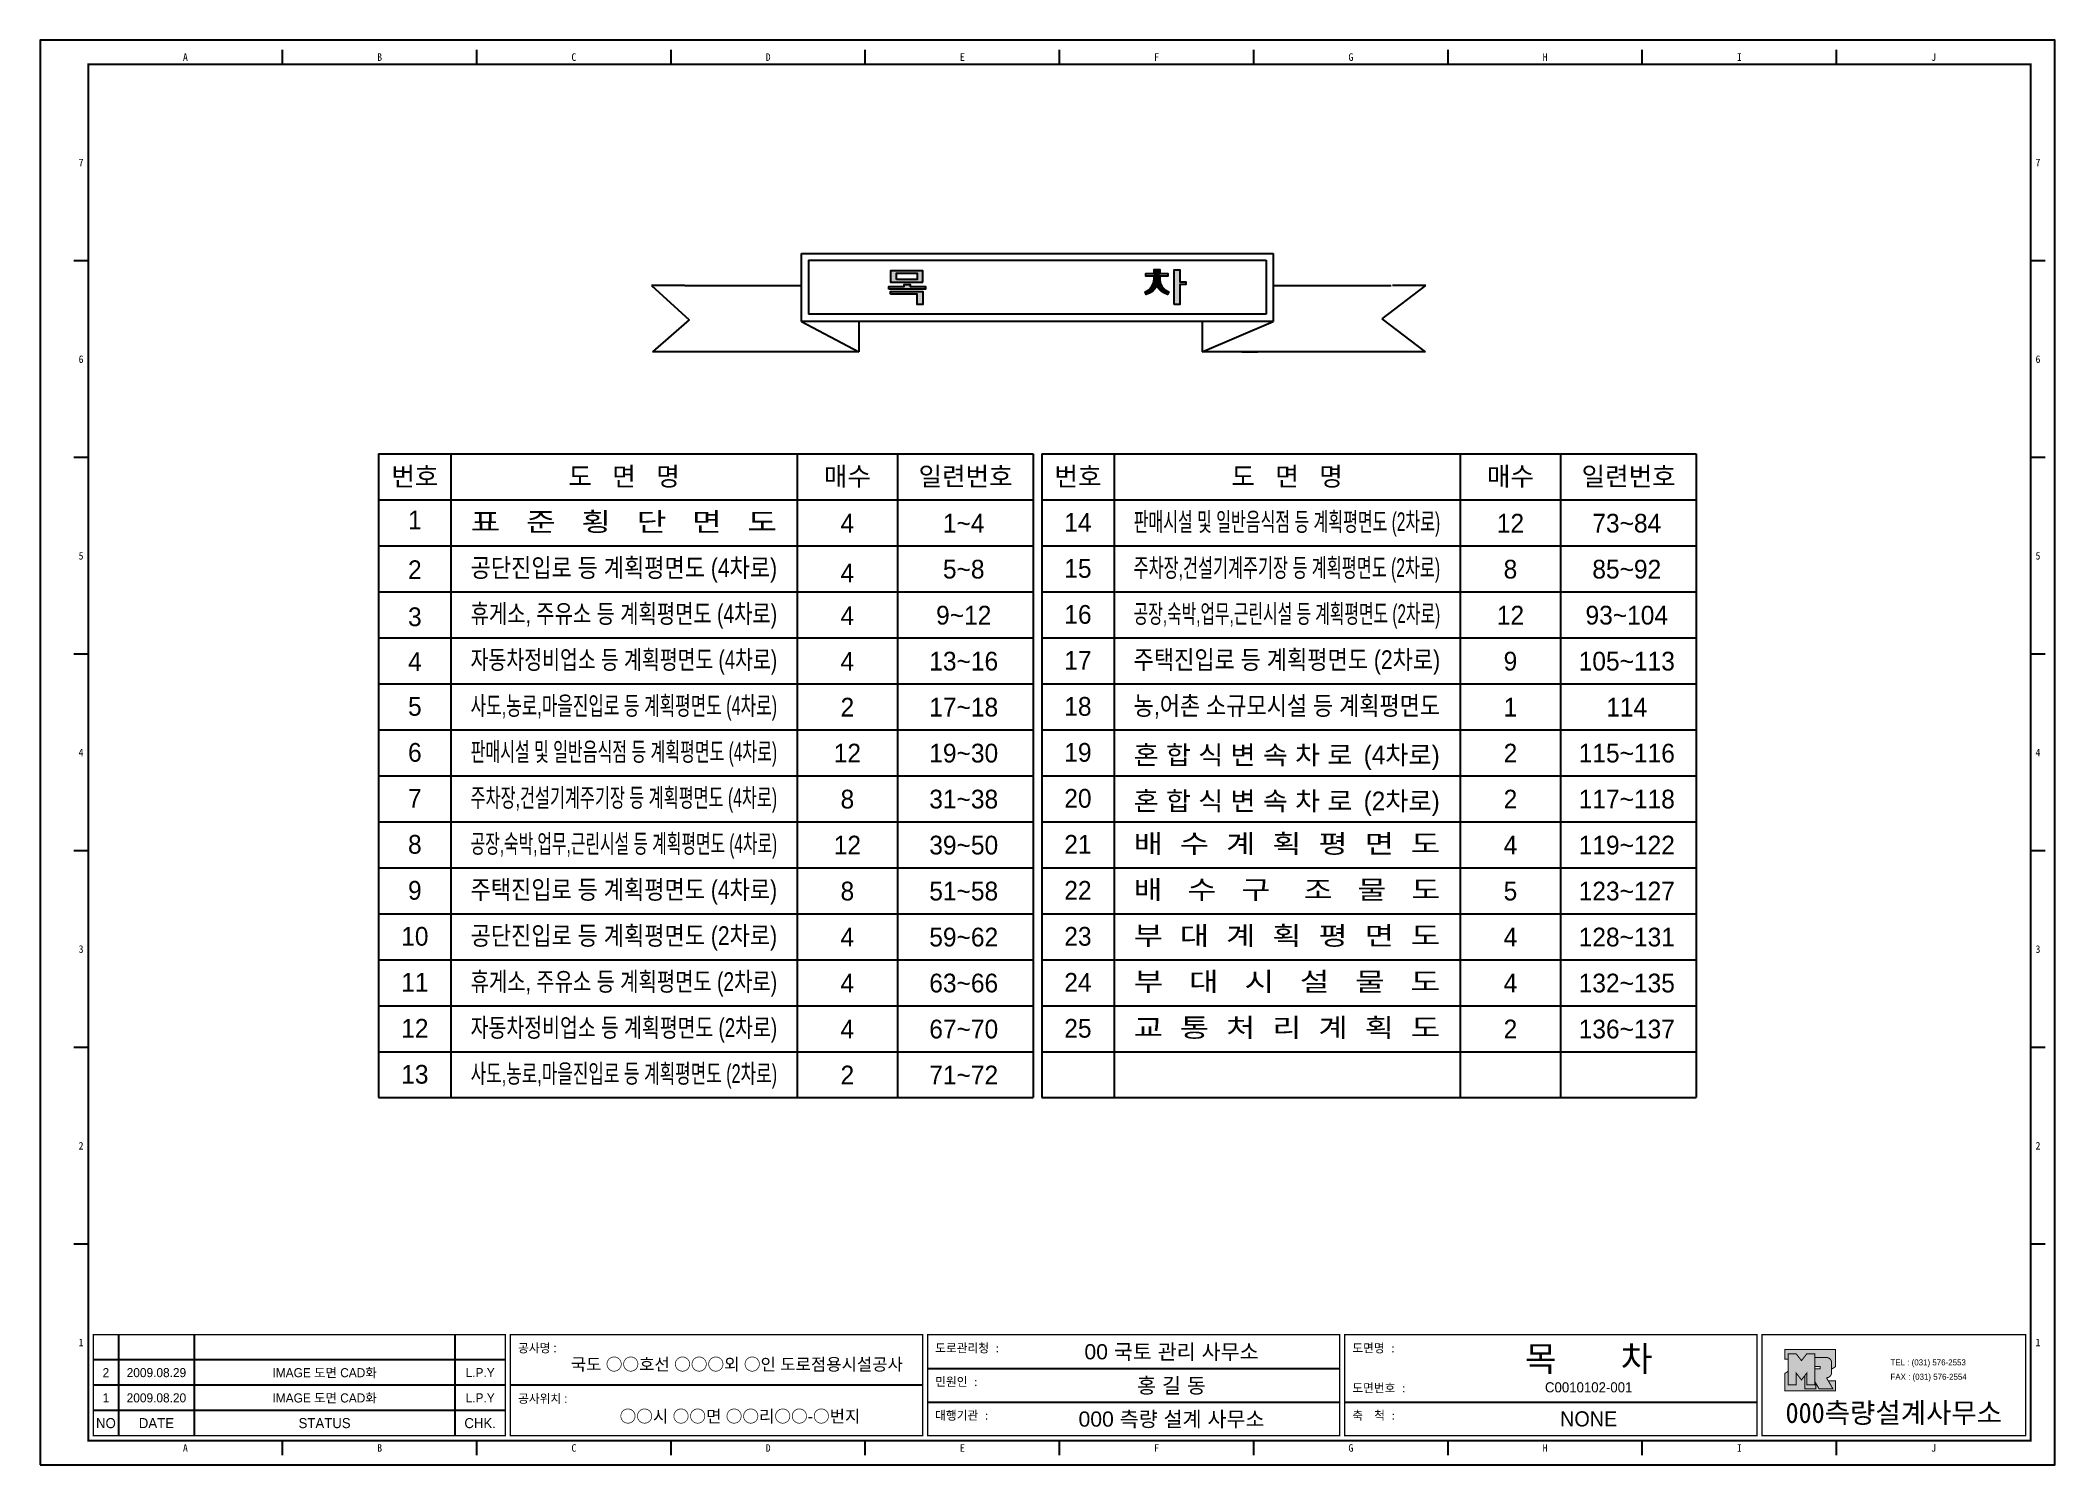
# Model space of a CAD drawing. Extents: x 1135 to 1960, y 46 to 630.
import ezdxf
from ezdxf.enums import TextEntityAlignment as Align

# ---------------------------------------------------------------- set-up
doc = ezdxf.new("R2010")
doc.units = 0
doc.header["$MEASUREMENT"] = 0
doc.layers.add('CZ-TEXT-BOX0', color=7, linetype='CONTINUOUS')
doc.layers.add('TITLE', color=7, linetype='CONTINUOUS')
doc.styles.add('견고딕', font='arial.ttf')
doc.styles.add('돋움', font='')
doc.styles.add('돋음체', font='')
doc.styles.get('돋움').set_extended_font_data('Dotum')
doc.styles.get('돋음체').set_extended_font_data('DotumChe')

msp = doc.modelspace()

# ---------------------------------------------------------------- hatches: boundary and pattern name
at = {"layer": 'CZ-TEXT-BOX0'}
for points in [[(1497.03, 527.78), (1497.03, 528.81), (1490.7, 528.81), (1490.7, 529.69), (1488.35, 529.69), (1488.35, 528.81), (1482.02, 528.81), (1482.02, 527.78)], [(1586.94, 526.6), (1587.38, 525.57), (1588.72, 526.06), (1589.94, 526.81), (1590.97, 527.79), (1591.79, 528.96), (1592.61, 527.79), (1593.65, 526.81), (1594.87, 526.06), (1596.21, 525.57), (1596.65, 526.6), (1594.38, 527.84), (1593.21, 530.21), (1592.97, 531.9), (1592.97, 533.08), (1592.97, 535.73), (1590.62, 535.73), (1590.62, 534.11), (1590.62, 531.9), (1590.25, 529.34), (1588.44, 527.42)], [(1598.86, 521.45), (1601.21, 521.45), (1601.21, 529.69), (1601.21, 535.58), (1598.86, 535.58)], [(1496, 526.75), (1482.76, 526.75), (1482.76, 525.72), (1493.65, 525.72), (1493.65, 521.45), (1496, 521.45)]]:
    msp.add_hatch(color=256, dxfattribs=at).paths.add_polyline_path(points)
h = msp.add_hatch(color=256, dxfattribs=at)
h.paths.add_polyline_path([(1496, 530.58), (1496, 535.29), (1482.76, 535.29), (1482.76, 530.58)])
h.paths.add_polyline_path([(1493.65, 531.61), (1493.65, 534.26), (1485.11, 534.26), (1485.11, 531.61)], flags=16)
at = {"layer": 'TITLE', "ltscale": 150}
h = msp.add_hatch(color=8, dxfattribs=at)
edge = h.paths.add_edge_path()
edge.add_line((1869.7, 93.47), (1848.91, 93.47))
edge.add_line((1848.91, 93.47), (1848.91, 89.42))
edge.add_line((1848.91, 89.42), (1850.29, 89.42))
edge.add_line((1850.29, 89.42), (1850.29, 91.71))
edge.add_line((1850.29, 91.71), (1853.59, 91.71))
edge.add_line((1853.59, 91.71), (1855.79, 88.88))
edge.add_line((1855.79, 88.88), (1857.99, 91.71))
edge.add_line((1857.99, 91.71), (1861.28, 91.71))
edge.add_line((1861.28, 91.71), (1861.28, 90.15))
edge.add_line((1861.28, 90.15), (1866.03, 90.15))
edge.add_arc((1866.03, 88.07), 2.08, 0, 90, ccw=False)
edge.add_line((1868.12, 88.07), (1868.12, 85.41))
edge.add_line((1868.12, 85.41), (1869.7, 86.4))
edge.add_line((1869.7, 86.4), (1869.7, 93.47))
h.paths.add_polyline_path([(1857.12, 82.71), (1855.79, 80.99), (1853.59, 83.82), (1853.59, 78.93), (1850.29, 78.93), (1850.29, 84.48), (1848.91, 83.62), (1848.91, 76.54), (1869.7, 76.54), (1869.7, 80.6), (1866.78, 80.6), (1868.64, 77.37), (1862.98, 77.37), (1861.62, 79.73), (1861.62, 77.37), (1857.12, 77.37)])
msp.add_hatch(color=5, dxfattribs=at).paths.add_polyline_path([(1861.28, 91.71), (1857.99, 91.71), (1855.79, 88.88), (1853.59, 91.71), (1850.29, 91.71), (1850.29, 78.93), (1853.59, 78.93), (1853.59, 83.82), (1855.79, 80.99), (1857.99, 83.82), (1857.99, 78.93), (1861.28, 78.93)])
h = msp.add_hatch(color=161, dxfattribs=at)
edge = h.paths.add_edge_path()
edge.add_arc((1866.03, 88.07), 2.08, 0, 90)
edge.add_line((1866.03, 90.15), (1861.28, 90.15))
edge.add_line((1861.28, 90.15), (1861.28, 86.54))
edge.add_line((1861.28, 86.54), (1863.22, 86.54))
edge.add_arc((1863.22, 86.32), 0.22, 0, 90, ccw=False)
edge.add_line((1863.44, 86.32), (1863.44, 85.72))
edge.add_arc((1863.22, 85.72), 0.22, -90, 0, ccw=False)
edge.add_line((1863.22, 85.5), (1861.28, 85.5))
edge.add_line((1861.28, 85.5), (1861.28, 78.93))
edge.add_line((1861.28, 78.93), (1857.99, 78.93))
edge.add_line((1857.99, 78.93), (1857.99, 83.82))
edge.add_line((1857.99, 83.82), (1857.12, 82.71))
edge.add_line((1857.12, 82.71), (1857.12, 77.37))
edge.add_line((1857.12, 77.37), (1861.62, 77.37))
edge.add_line((1861.62, 77.37), (1861.62, 79.73))
edge.add_line((1861.62, 79.73), (1862.98, 77.37))
edge.add_line((1862.98, 77.37), (1868.64, 77.37))
edge.add_line((1868.64, 77.37), (1866.03, 81.89))
edge.add_arc((1866.03, 83.97), 2.08, 270, 360)
edge.add_line((1868.12, 83.97), (1868.12, 88.07))

# ---------------------------------------------------------------- linework, layer by layer
at = {"layer": 'CZ-TEXT-BOX0'}
for p, q in [((1446.31, 542.39), (1639.42, 542.39)), ((1446.31, 514.48), (1446.31, 542.39)), ((1449.12, 539.57), (1636.61, 539.57)), ((1449.12, 539.57), (1449.12, 517.51)), ((1636.61, 539.57), (1636.61, 517.51)), ((1639.42, 542.39), (1639.42, 514.48)), ((1398.43, 529.24), (1384.81, 529.24)), ((1384.81, 529.24), (1400.29, 515.16)), ((1398.43, 529.24), (1446.31, 529.24)), ((1639.42, 529.24), (1687.77, 529.24)), ((1684.02, 515.63), (1701.88, 529.24)), ((1701.88, 529.24), (1688.27, 529.24)), ((1400.29, 515.16), (1385.28, 502.02)), ((1446.31, 514.48), (1469.78, 502.02)), ((1639.42, 514.48), (1446.31, 514.48)), ((1636.61, 517.51), (1449.12, 517.51)), ((1469.78, 514.48), (1469.78, 502.02)), ((1610.32, 514.48), (1610.32, 502.02)), ((1610.32, 502.02), (1639.42, 514.48)), ((1610.32, 514.48), (1610.32, 502.02)), ((1701.87, 502.02), (1684.02, 515.63)), ((1469.78, 502.02), (1385.28, 502.02)), ((1701.87, 502.02), (1610.32, 502.02)), ((1626.61, 502.02), (1633.18, 502.02)), ((1273.08, 460.27), (1541.1, 460.27)), ((1273.08, 460.27), (1273.08, 196.59)), ((1302.69, 460.27), (1302.69, 196.59)), ((1444.46, 460.27), (1444.46, 196.59)), ((1485.56, 460.27), (1485.56, 196.59)), ((1541.1, 460.27), (1541.1, 196.59)), ((1544.63, 460.27), (1544.63, 196.59)), ((1544.63, 460.27), (1812.66, 460.27)), ((1574.25, 460.27), (1574.25, 196.59)), ((1716.02, 460.27), (1716.02, 196.59)), ((1757.12, 460.27), (1757.12, 196.59)), ((1812.66, 460.27), (1812.66, 196.59)), ((1273.08, 441.43), (1541.1, 441.43)), ((1544.63, 441.43), (1812.66, 441.43)), ((1273.08, 422.6), (1541.1, 422.6)), ((1544.63, 422.6), (1812.66, 422.6)), ((1273.08, 403.77), (1541.1, 403.77)), ((1544.63, 403.77), (1812.66, 403.77)), ((1273.08, 384.93), (1541.1, 384.93)), ((1544.63, 384.93), (1812.66, 384.93)), ((1273.08, 366.1), (1541.1, 366.1)), ((1544.63, 366.1), (1812.66, 366.1)), ((1273.08, 347.26), (1541.1, 347.26)), ((1544.63, 347.26), (1812.66, 347.26)), ((1273.08, 328.43), (1541.1, 328.43)), ((1544.63, 328.43), (1812.66, 328.43)), ((1273.08, 309.59), (1541.1, 309.59)), ((1544.63, 309.59), (1812.66, 309.59)), ((1273.08, 290.76), (1541.1, 290.76)), ((1544.63, 290.76), (1812.66, 290.76)), ((1273.08, 271.93), (1541.1, 271.93)), ((1544.63, 271.93), (1812.66, 271.93)), ((1273.08, 253.09), (1541.1, 253.09)), ((1544.63, 253.09), (1812.66, 253.09)), ((1273.08, 234.26), (1541.1, 234.26)), ((1544.63, 234.26), (1812.66, 234.26)), ((1273.08, 215.42), (1541.1, 215.42)), ((1544.63, 215.42), (1812.66, 215.42)), ((1273.08, 196.59), (1541.1, 196.59)), ((1544.63, 196.59), (1812.66, 196.59))]:
    msp.add_line(p, q, dxfattribs=at)
for points in [[(1482.02, 527.78), (1482.02, 528.81), (1488.35, 528.81), (1488.35, 529.69), (1490.7, 529.69), (1490.7, 528.81), (1497.03, 528.81), (1497.03, 527.78), (1482.02, 527.78)], [(1598.86, 521.45), (1598.86, 535.58), (1601.21, 535.58), (1601.21, 530.72), (1603.71, 530.72), (1603.71, 529.69), (1601.21, 529.69), (1601.21, 521.45), (1598.86, 521.45)], [(1482.76, 525.72), (1482.76, 526.75), (1496, 526.75), (1496, 521.45), (1493.65, 521.45), (1493.65, 525.72), (1482.76, 525.72)]]:
    msp.add_lwpolyline(points, dxfattribs=at)
for points in [[(1496, 530.58), (1496, 535.29), (1482.76, 535.29), (1482.76, 530.58)], [(1485.11, 531.61), (1485.11, 534.26), (1493.65, 534.26), (1493.65, 531.61)], [(1590.62, 531.9), (1590.62, 533.08), (1587.23, 533.08), (1587.23, 534.11), (1590.62, 534.11), (1590.62, 535.73), (1592.97, 535.73), (1592.97, 534.11), (1596.35, 534.11), (1596.35, 533.08), (1592.97, 533.08), (1592.97, 531.9), (1593.21, 530.21), (1593.97, 528.67), (1595.15, 527.42), (1596.65, 526.6), (1596.21, 525.57), (1594.87, 526.06), (1593.65, 526.81), (1592.61, 527.79), (1591.79, 528.96), (1590.97, 527.79), (1589.94, 526.81), (1588.72, 526.06), (1587.38, 525.57), (1586.94, 526.6), (1588.44, 527.42), (1589.61, 528.67), (1590.37, 530.21)]]:
    msp.add_lwpolyline(points, close=True, dxfattribs=at)
for points in [[(1482.02, 527.78), (1482.02, 528.81), (1482.02, 527.78)], [(1482.76, 525.72), (1482.76, 526.75), (1482.76, 525.72)]]:
    msp.add_solid(points, dxfattribs=at)
at = {"layer": 'TITLE', "color": 7, "linetype": 'Continuous'}
for p, q in [((1233.7, 619.83), (1233.7, 625.72)), ((1313.25, 619.83), (1313.25, 625.72)), ((1392.81, 619.83), (1392.81, 625.72)), ((1472.36, 619.83), (1472.36, 625.72)), ((1551.92, 619.83), (1551.92, 625.72)), ((1631.47, 619.83), (1631.47, 625.72)), ((1711.03, 619.83), (1711.03, 625.72)), ((1790.58, 619.83), (1790.58, 625.72)), ((1870.14, 619.83), (1870.14, 625.72)), ((1154.14, 539.29), (1148.25, 539.29)), ((1955.58, 539.29), (1949.69, 539.29)), ((1154.14, 458.75), (1148.25, 458.75)), ((1955.58, 458.75), (1949.69, 458.75)), ((1154.14, 378.22), (1148.25, 378.22)), ((1955.58, 378.22), (1949.69, 378.22)), ((1154.14, 297.68), (1148.25, 297.68)), ((1955.58, 297.68), (1949.69, 297.68)), ((1154.14, 217.14), (1148.25, 217.14)), ((1955.58, 217.14), (1949.69, 217.14)), ((1154.14, 136.6), (1148.25, 136.6)), ((1955.58, 136.6), (1949.69, 136.6)), ((1233.7, 50.17), (1233.7, 56.07)), ((1313.25, 50.17), (1313.25, 56.07)), ((1392.81, 50.17), (1392.81, 56.07)), ((1472.36, 50.17), (1472.36, 56.07)), ((1551.92, 50.17), (1551.92, 56.07)), ((1631.47, 50.17), (1631.47, 56.07)), ((1711.03, 50.17), (1711.03, 56.07)), ((1790.58, 50.17), (1790.58, 56.07)), ((1870.14, 50.17), (1870.14, 56.07))]:
    msp.add_line(p, q, dxfattribs=at)
at = {"layer": 'TITLE', "ltscale": 150}
for p, q in [((1166.55, 99.49), (1166.55, 58.13)), ((1197.56, 99.49), (1197.56, 58.13)), ((1304.31, 99.49), (1304.31, 58.13)), ((1324.99, 89.15), (1156.21, 89.15)), ((1497.9, 85.7), (1666.68, 85.7)), ((1324.99, 78.81), (1156.21, 78.81)), ((1495.83, 78.81), (1327.05, 78.81)), ((1324.99, 68.47), (1156.21, 68.47)), ((1497.9, 71.92), (1666.68, 71.92)), ((1668.74, 71.92), (1837.52, 71.92))]:
    msp.add_line(p, q, dxfattribs=at)
at = {"layer": 'TITLE'}
msp.add_lwpolyline([(1134.5, 46.26), (1959.5, 46.26), (1959.5, 629.65), (1134.5, 629.65)], close=True, dxfattribs=at)
at = {"layer": 'TITLE', "linetype": 'Continuous', "const_width": 0.786}
msp.add_lwpolyline([(1154.14, 56.07), (1154.14, 619.83), (1949.69, 619.83), (1949.69, 56.07)], close=True, dxfattribs=at)
at = {"layer": 'TITLE', "ltscale": 150}
for points, const_width in [([(1156.21, 99.49), (1324.99, 99.49), (1324.99, 58.13), (1156.21, 58.13)], 0.517), ([(1327.05, 99.49), (1495.83, 99.49), (1495.83, 58.13), (1327.05, 58.13)], 0.517), ([(1497.9, 99.49), (1666.68, 99.49), (1666.68, 58.13), (1497.9, 58.13)], 0.517), ([(1837.52, 58.13), (1668.74, 58.13), (1668.74, 99.49), (1837.52, 99.49)], 0.517), ([(1947.62, 99.49), (1947.62, 58.13), (1839.59, 58.13), (1839.59, 99.49), (1947.62, 99.49)], 0.517), ([(1861.28, 91.71), (1857.99, 91.71), (1855.79, 88.88), (1853.59, 91.71), (1850.29, 91.71), (1850.29, 78.93), (1853.59, 78.93), (1853.59, 83.82), (1855.79, 80.99), (1857.99, 83.82), (1857.99, 78.93), (1861.28, 78.93)], 0.414), ([(1857.12, 82.71), (1855.79, 80.99), (1853.59, 83.82), (1853.59, 78.93), (1850.29, 78.93), (1850.29, 84.48), (1848.91, 83.62), (1848.91, 76.54), (1869.7, 76.54), (1869.7, 80.6), (1866.78, 80.6), (1868.64, 77.37), (1862.98, 77.37), (1861.62, 79.73), (1861.62, 77.37), (1857.12, 77.37)], 0.414)]:
    msp.add_lwpolyline(points, close=True, dxfattribs=dict(at, const_width=const_width))
at = {"layer": 'TITLE', "ltscale": 150, "const_width": 0.414}
for points in [[(1869.7, 93.47), (1848.91, 93.47), (1848.91, 89.42), (1850.29, 89.42), (1850.29, 91.71), (1853.59, 91.71), (1855.79, 88.88), (1857.99, 91.71), (1861.28, 91.71), (1861.28, 90.15), (1866.03, 90.15, -0.414214), (1868.12, 88.07), (1868.12, 85.41), (1869.7, 86.4)], [(1868.12, 88.07, 0.414214), (1866.03, 90.15), (1861.28, 90.15), (1861.28, 86.54), (1863.22, 86.54, -0.414214), (1863.44, 86.32), (1863.44, 85.72, -0.414214), (1863.22, 85.5), (1861.28, 85.5), (1861.28, 78.93), (1857.99, 78.93), (1857.99, 83.82), (1857.12, 82.71), (1857.12, 77.37), (1861.62, 77.37), (1861.62, 79.73), (1862.98, 77.37), (1868.64, 77.37), (1866.03, 81.89, 0.414214), (1868.12, 83.97)]]:
    msp.add_lwpolyline(points, format="xyb", close=True, dxfattribs=at)

# ---------------------------------------------------------------- texts
at = {"layer": 'CZ-TEXT-BOX0', "style": '돋움'}
for s, p in [('번호', (1287.9, 454.87)), ('도   면   명', (1373.56, 454.87)), ('매수', (1465.04, 454.87)), ('일련번호', (1513.46, 454.87)), ('번호', (1559.46, 454.87)), ('도   면   명', (1645.12, 454.87)), ('매수', (1736.6, 454.87)), ('일련번호', (1785.01, 454.87)), ('1', (1287.9, 437.01)), ('4', (1465.04, 435.71)), ('1~4', (1512.69, 435.71)), ('14', (1559.46, 436.02)), ('12', (1736.6, 435.71)), ('73~84', (1784.24, 435.71)), ('2', (1287.9, 416.65)), ('4', (1465.04, 415.36)), ('5~8', (1512.69, 416.88)), ('15', (1559.46, 417.19)), ('8', (1736.6, 416.88)), ('85~92', (1784.24, 416.88)), ('3', (1287.9, 397.38)), ('4', (1465.04, 397.84)), ('9~12', (1512.69, 398.04)), ('16', (1559.46, 398.35)), ('12', (1736.6, 398.04)), ('93~104', (1784.24, 398.04)), ('17', (1559.46, 379.52)), ('4', (1287.9, 379.03)), ('4', (1465.04, 379.14)), ('13~16', (1512.69, 379.21)), ('9', (1736.6, 379.21)), ('105~113', (1784.24, 379.21)), ('5', (1287.9, 360.68)), ('2', (1465.04, 360.37)), ('17~18', (1512.69, 360.37)), ('18', (1559.46, 360.68)), ('1', (1736.6, 360.37)), ('114', (1784.24, 360.37)), ('6', (1287.9, 341.85)), ('12', (1465.04, 341.54)), ('19~30', (1512.69, 341.54)), ('19', (1559.46, 341.85)), ('2', (1736.6, 341.54)), ('115~116', (1784.24, 341.54)), ('7', (1287.9, 323.02)), ('8', (1465.04, 322.7)), ('31~38', (1512.69, 322.71)), ('20', (1559.46, 323.02)), ('2', (1736.6, 322.7)), ('117~118', (1784.24, 322.71)), ('8', (1287.9, 304.18)), ('12', (1465.04, 303.87)), ('39~50', (1512.69, 303.87)), ('21', (1559.46, 304.18)), ('4', (1736.6, 303.87)), ('119~122', (1784.24, 303.87)), ('9', (1287.9, 285.35)), ('8', (1465.04, 285.04)), ('51~58', (1512.69, 285.04)), ('22', (1559.46, 285.35)), ('5', (1736.6, 285.04)), ('123~127', (1784.24, 285.04)), ('10', (1287.9, 266.51)), ('4', (1465.04, 266.2)), ('59~62', (1512.69, 266.2)), ('23', (1559.46, 266.51)), ('4', (1736.6, 266.2)), ('128~131', (1784.24, 266.2)), ('11', (1287.9, 247.68)), ('24', (1559.46, 247.68)), ('4', (1465.04, 247.37)), ('63~66', (1512.69, 247.37)), ('4', (1736.6, 247.37)), ('132~135', (1784.24, 247.37)), ('12', (1287.9, 228.84)), ('4', (1465.04, 228.53)), ('67~70', (1512.69, 228.53)), ('25', (1559.46, 228.84)), ('2', (1736.6, 228.53)), ('136~137', (1784.24, 228.53)), ('13', (1287.9, 210.01)), ('2', (1465.04, 209.7)), ('71~72', (1512.69, 209.7))]:
    msp.add_text(s, height=7.68, dxfattribs=at).set_placement(p, align=Align.TOP_CENTER)
for s, width, p, p2 in [('표   준   횡   단   면   도', 1.068419, (1310.74, 428.62), (1436.26, 428.62)), ('판매시설 및 일반음식점 등 계획평면도 (2차로)', 0.560067, (1582.29, 428.62), (1707.81, 428.62)), ('공단진입로 등 계획평면도 (4차로)', 0.767074, (1310.74, 409.79), (1436.26, 409.79)), ('주차장,건설기계주기장 등 계획평면도 (2차로)', 0.56799, (1582.29, 409.79), (1707.81, 409.79)), ('휴게소, 주유소 등 계획평면도 (4차로)', 0.69016, (1310.74, 390.95), (1436.26, 390.95)), ('공장,숙박,업무,근린시설 등 계획평면도 (2차로)', 0.548139, (1582.29, 390.95), (1707.81, 390.95)), ('자동차정비업소 등 계획평면도 (4차로)', 0.678574, (1310.74, 372.12), (1436.26, 372.12)), ('주택진입로 등 계획평면도 (2차로)', 0.767074, (1582.29, 372.12), (1707.81, 372.12)), ('사도,농로,마을진입로 등 계획평면도 (4차로)', 0.585664, (1310.74, 353.28), (1436.26, 353.28)), ('농,어촌 소규모시설 등 계획평면도', 0.764979, (1582.29, 353.28), (1707.81, 353.28)), ('판매시설 및 일반음식점 등 계획평면도 (4차로)', 0.560067, (1310.74, 334.45), (1436.26, 334.45)), ('혼 합 식 변 속 차 로', 0.932524, (1582.29, 333.09), (1671.89, 333.09)), ('(4차로)', 0.875863, (1676.5, 333.09), (1707.65, 333.09)), ('주차장,건설기계주기장 등 계획평면도 (4차로)', 0.56799, (1310.74, 315.62), (1436.26, 315.62)), ('혼 합 식 변 속 차 로', 0.932524, (1582.29, 314.25), (1671.89, 314.25)), ('(2차로)', 0.875863, (1676.5, 314.25), (1707.65, 314.25)), ('공장,숙박,업무,근린시설 등 계획평면도 (4차로)', 0.548139, (1310.74, 296.78), (1436.26, 296.78)), ('배  수  계  획  평  면  도', 1.068609, (1582.29, 296.78), (1707.81, 296.78)), ('주택진입로 등 계획평면도 (4차로)', 0.767074, (1310.74, 277.95), (1436.26, 277.95)), ('배   수   구    조   물   도', 1.036963, (1582.29, 277.95), (1707.81, 277.95)), ('공단진입로 등 계획평면도 (2차로)', 0.767074, (1310.74, 259.11), (1436.26, 259.11)), ('부  대  계  획  평  면  도', 1.068609, (1582.29, 259.11), (1707.81, 259.11)), ('휴게소, 주유소 등 계획평면도 (2차로)', 0.69016, (1310.74, 240.28), (1436.26, 240.28)), ('부   대   시   설   물   도', 1.068419, (1582.29, 240.28), (1707.81, 240.28)), ('자동차정비업소 등 계획평면도 (2차로)', 0.678574, (1310.74, 221.44), (1436.26, 221.44)), ('교  통  처  리  계  획  도', 1.068609, (1582.29, 221.44), (1707.81, 221.44)), ('사도,농로,마을진입로 등 계획평면도 (2차로)', 0.585664, (1310.74, 202.61), (1436.26, 202.61))]:
    msp.add_text(s, height=7.68, dxfattribs=dict(at, width=width)).set_placement(p, p2, align=Align.FIT)
at = {"layer": 'TITLE', "color": 3, "linetype": 'Continuous', "style": '돋음체'}
for s, p in [('A', (1193.92, 622.77)), ('B', (1273.48, 622.77)), ('C', (1353.03, 622.77)), ('D', (1432.58, 622.77)), ('E', (1512.14, 622.77)), ('F', (1591.69, 622.77)), ('G', (1671.25, 622.77)), ('H', (1750.8, 622.77)), ('I', (1830.36, 622.77)), ('J', (1909.91, 622.77)), ('7', (1151.2, 579.57)), ('7', (1952.64, 579.57)), ('6', (1151.2, 499.03)), ('6', (1952.64, 499.03)), ('5', (1151.2, 418.5)), ('5', (1952.64, 418.5)), ('4', (1151.2, 337.96)), ('4', (1952.64, 337.96)), ('3', (1151.2, 257.42)), ('3', (1952.64, 257.42)), ('2', (1151.2, 176.88)), ('2', (1952.64, 176.88)), ('1', (1151.2, 96.35)), ('1', (1952.64, 96.35)), ('A', (1193.92, 53.12)), ('B', (1273.48, 53.12)), ('C', (1353.03, 53.12)), ('D', (1432.58, 53.12)), ('E', (1512.14, 53.12)), ('F', (1591.69, 53.12)), ('G', (1671.25, 53.12)), ('H', (1750.8, 53.12)), ('I', (1830.36, 53.12)), ('J', (1909.91, 53.12))]:
    msp.add_text(s, height=3.1, dxfattribs=at).set_placement(p, align=Align.MIDDLE)
at = {"layer": 'TITLE'}
for s, style, p in [('공사명 : ', '돋움', (1330.16, 92.25)), ('도로관리청 :', '돋음체', (1501, 92.25)), ('도면명 :', '돋음체', (1671.84, 92.25)), ('공사위치 :', '돋움', (1330.16, 71.57)), ('민원인 :', '돋음체', (1501, 78.47)), ('도면번호 :', '돋음체', (1671.84, 75.9)), ('대행기관 :', '돋음체', (1501, 64.68)), ('축  척 :', '돋음체', (1671.84, 64.68))]:
    msp.add_text(s, height=3.515, dxfattribs=dict(at, style=style)).set_placement(p)
at = {"layer": 'TITLE', "color": 7, "linetype": 'Continuous'}
for s, height, style, p in [('00 국토 관리 사무소', 6.203, '견고딕', (1597.79, 92.59)), ('국도 ○○호선 ○○○외 ○인 도로점용시설공사', 5, '돋움', (1419.75, 87.44)), ('홍 길 동', 6.203, '견고딕', (1597.79, 78.81)), ('○○시 ○○면 ○○리○○-○번지', 5, '돋움', (1421.05, 66.15)), ('000 측량 설계 사무소', 6.203, '견고딕', (1597.79, 65.03))]:
    msp.add_text(s, height=height, dxfattribs=dict(at, style=style)).set_placement(p, align=Align.MIDDLE)
at = {"layer": 'TITLE', "color": 7, "linetype": 'Continuous', "style": '돋움'}
msp.add_text('목       차', height=10.338, dxfattribs=at).set_placement((1768.64, 89.66), align=Align.MIDDLE_CENTER)
at = {"layer": 'TITLE', "color": 1, "linetype": 'Continuous', "style": '돋움'}
msp.add_text('2', height=3.72, dxfattribs=at).set_placement((1161.38, 83.98), align=Align.MIDDLE)
at = {"layer": 'TITLE', "linetype": 'Continuous', "style": '돋움'}
for s, height, p in [('2009.08.29', 3.722, (1182.06, 83.98)), ('L.P.Y', 3.722, (1314.65, 83.98)), ('1', 3.72, (1161.38, 73.64)), ('2009.08.20', 3.722, (1182.06, 73.64)), ('L.P.Y', 3.722, (1314.65, 73.64)), ('C0010102-001', 4.1353, (1768.64, 77.96)), ('NONE', 6.203, (1768.64, 65.03)), ('NO', 4.135, (1161.38, 63.3)), ('DATE', 4.135, (1182.06, 63.3)), ('STATUS', 4.135, (1250.94, 63.3)), ('CHK.', 4.135, (1314.65, 63.3))]:
    msp.add_text(s, height=height, dxfattribs=at).set_placement(p, align=Align.MIDDLE)
at = {"layer": 'TITLE', "style": '돋움'}
for p in [(1250.94, 83.98), (1250.94, 73.64)]:
    msp.add_text('IMAGE 도면 CAD화', height=3.7218, dxfattribs=at).set_placement(p, align=Align.MIDDLE)
at = {"layer": 'TITLE', "color": 180, "style": '돋움'}
for s, p in [('TEL : (031) 576-2553', (1892.25, 86.93)), ('FAX : (031) 576-2554', (1892.25, 81.03))]:
    msp.add_text(s, height=2.4812, dxfattribs=at).set_placement(p)
at = {"layer": 'TITLE', "color": 180, "style": '돋음체'}
msp.add_text('000측량설계사무소', height=8.271, dxfattribs=at).set_placement((1893.61, 63.37), align=Align.CENTER)

doc.saveas('drawing.dxf')
